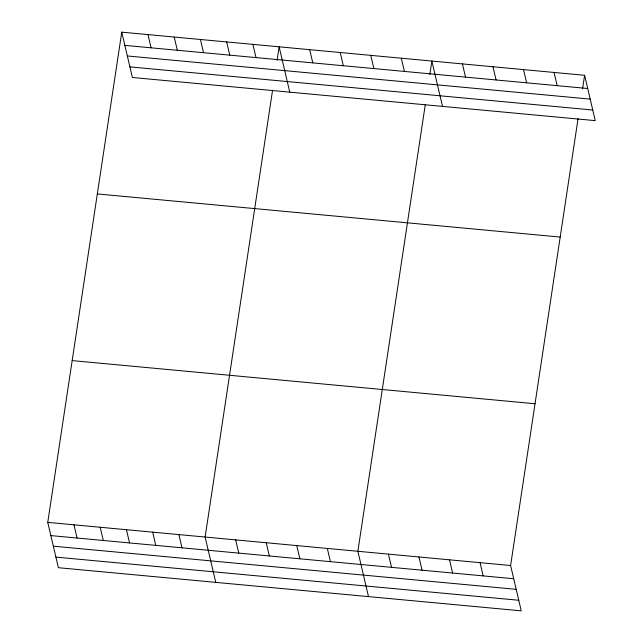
<?xml version="1.0" encoding="UTF-8"?>
<svg xmlns="http://www.w3.org/2000/svg" width="643" height="643" viewBox="0 0 643 643"><rect width="100%" height="100%" fill="white"/><g stroke="black" fill="none" stroke-linecap="round" stroke-linejoin="round"><path stroke-width="0.96" d="M578.073 118.625L510.614 565.519L521.248 610.85L58.384 567.705L47.751 522.373L121.752 32.15L584.616 75.295L595.249 120.627L132.386 77.481L121.752 32.15M272.584 90.149L205.125 537.05L215.759 582.373M277.093 60.297L279.126 46.818L289.76 92.15M425.328 104.391L357.87 551.284L368.503 596.616M429.837 74.54L431.871 61.053L442.505 106.384M582.582 88.774L584.616 75.295M124.855 45.372L587.718 88.509M127.338 55.965L590.202 99.11M129.902 66.88L592.766 110.025M97.334 193.929L560.198 237.066M72.169 360.602L535.032 403.748M47.751 522.373L510.614 565.519M50.853 535.595L513.717 578.74M53.337 546.188L516.2 589.334M55.893 557.111L518.764 600.257M554.065 72.45L557.168 85.664M523.523 69.597L526.617 82.818M492.972 66.751L496.075 79.973M462.421 63.906L465.524 77.12M401.32 58.208L404.423 71.429M370.778 55.362L373.872 68.576M480.064 562.673L483.166 575.895M340.227 52.517L343.322 65.731M449.513 559.828L452.616 573.042M309.677 49.664L312.779 62.885M418.971 556.975L422.065 570.196M388.42 554.129L391.523 567.351M252.9 44.375L255.994 57.589M226.666 41.932L229.768 55.145M327.319 548.439L330.422 561.652M200.439 39.488L203.542 52.702M296.769 545.585L299.871 558.807M174.213 37.037L177.307 50.258M147.978 34.593L151.081 47.815M266.226 542.74L269.321 555.962M235.676 539.895L238.77 553.109M178.899 534.598L181.993 547.82M152.664 532.155L155.767 545.377M126.438 529.711L129.54 542.933M100.212 527.268L103.306 540.482M73.977 524.825L77.08 538.038"/></g></svg>
